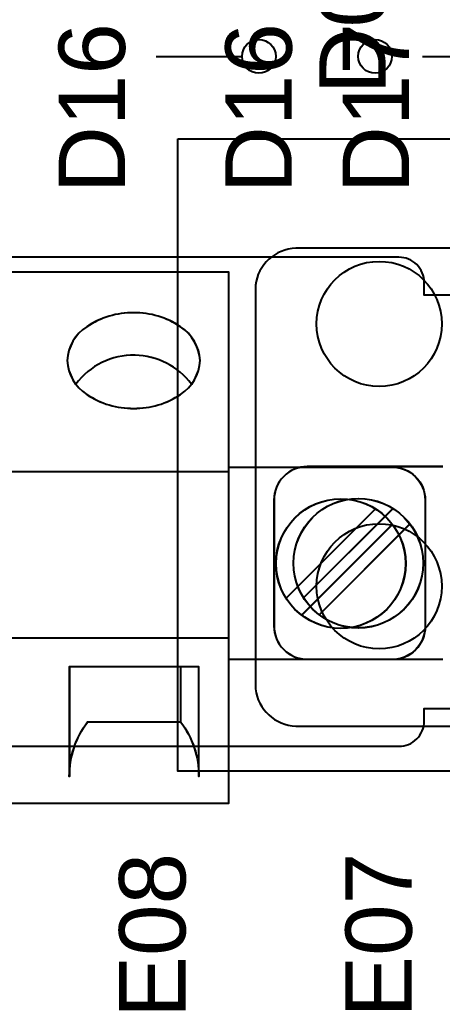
# Model space of a CAD drawing. Extents: x 1.1 to 23.7, y 0.2 to 17.2.
# Drawn here: x 19.324 to 19.825, y 3.214 to 4.388 of the extents above; entities that cross this region are included whole.
import ezdxf

# ---------------------------------------------------------------- set-up
doc = ezdxf.new("R2010")
doc.units = 0
doc.header["$MEASUREMENT"] = 0
for name, color, linetype in [('5_01__9-_0-___10__RTD___NO', 7, 'CONTINUOUS'), ('5_02__9-_B-___10__RTD____3', 7, 'CONTINUOUS'), ('5_03__9-_1-___10__RTD____4', 7, 'CONTINUOUS'), ('5_04__9-_C-___10__RTD____4', 7, 'CONTINUOUS'), ('5_05__9-_5-___10__RTD____8', 7, 'CONTINUOUS'), ('5_06__9-_6-___10__RTD____4', 7, 'CONTINUOUS'), ('5_07__9-_71___10__RTD____3', 7, 'CONTINUOUS'), ('5_08__9-_72___10__RTD____5', 7, 'CONTINUOUS'), ('5_09__9-_73___10__RTD____5', 7, 'CONTINUOUS'), ('5_10__9-_74___10__RTD____3', 7, 'CONTINUOUS'), ('5_11__9-_75___10__RTD____5', 7, 'CONTINUOUS'), ('5_12__9-_76___10__RTD____5', 7, 'CONTINUOUS'), ('5_13__9-_3-___10__RTD____8', 7, 'CONTINUOUS'), ('5_14__9-_D-___10__RTD____4', 7, 'CONTINUOUS'), ('6_01__0-__NO_CARD', 7, 'CONTINUOUS'), ('6_02__B-___3__DI___4__DO__', 7, 'CONTINUOUS'), ('6_03__1-___4__DI___4__DO', 7, 'CONTINUOUS'), ('6_04__C-___4__DI___4__FHCI', 7, 'CONTINUOUS'), ('6_05__5-___8__AI', 7, 'CONTINUOUS'), ('6_06__6-___4__AI____4__AO', 7, 'CONTINUOUS'), ('6_07__71___3__AVI', 7, 'CONTINUOUS'), ('6_08__72___5__AVI_W_MONITO', 7, 'CONTINUOUS'), ('6_09__73___5__AVI_W_ADV_ME', 7, 'CONTINUOUS'), ('6_10__74___3__AVI___4__AFD', 7, 'CONTINUOUS'), ('6_11__75___5__AVI___1__ACI', 7, 'CONTINUOUS'), ('6_12__76___5__AVI___1__ACI', 7, 'CONTINUOUS'), ('6_13__3-___8__DI', 7, 'CONTINUOUS'), ('6_14__D-___4__DI___3__DO__', 7, 'CONTINUOUS')]:
    doc.layers.add(name, color=color, linetype=linetype)
doc.styles.add('ARIAL', font='arial.ttf')

msp = doc.modelspace()

# ---------------------------------------------------------------- linework, layer by layer
at = {"layer": '5_01__9-_0-___10__RTD___NO'}
for points in [[(21.0391, 4.1069), (20.0739, 4.1069, 0.414214), (20.044, 4.077), (20.044, 4.0619), (19.804, 4.0619), (19.804, 4.077, 0.414214), (19.7741, 4.1069), (18.8789, 4.1069, 0.414214)], [(18.8789, 3.5269), (19.7741, 3.5269, 0.414214), (19.804, 3.5568), (19.804, 3.5719), (20.044, 3.5719), (20.044, 3.5568, 0.414214), (20.0739, 3.5269), (21.0391, 3.5269, 0.414214)]]:
    msp.add_lwpolyline(points, format="xyb", dxfattribs=at)
at = {"layer": '5_02__9-_B-___10__RTD____3'}
msp.add_lwpolyline([(19.8259, 3.8585), (19.6653, 3.8585, 0.414214), (19.6259, 3.8191), (19.6259, 3.6695, 0.414214), (19.6653, 3.6302), (19.8259, 3.6302)], format="xyb", dxfattribs=at)
for points in [[(19.661, 3.703), (19.7669, 3.8089)], [(19.6794, 3.6829), (19.787, 3.7905)]]:
    msp.add_lwpolyline(points, dxfattribs=at)
msp.add_circle((19.7259, 3.744), 0.0768, dxfattribs=at)
at = {"layer": '5_03__9-_1-___10__RTD____4'}
msp.add_lwpolyline([(19.8259, 3.8585), (19.6653, 3.8585, 0.414214), (19.6259, 3.8191), (19.6259, 3.6695, 0.414214), (19.6653, 3.6302), (19.8259, 3.6302)], format="xyb", dxfattribs=at)
for points in [[(19.661, 3.703), (19.7669, 3.8089)], [(19.6794, 3.6829), (19.787, 3.7905)]]:
    msp.add_lwpolyline(points, dxfattribs=at)
msp.add_circle((19.7259, 3.744), 0.0768, dxfattribs=at)
at = {"layer": '5_04__9-_C-___10__RTD____4'}
msp.add_lwpolyline([(19.8259, 3.8585), (19.6653, 3.8585, 0.414214), (19.6259, 3.8191), (19.6259, 3.6695, 0.414214), (19.6653, 3.6302), (19.8259, 3.6302)], format="xyb", dxfattribs=at)
for points in [[(19.661, 3.703), (19.7669, 3.8089)], [(19.6794, 3.6829), (19.787, 3.7905)]]:
    msp.add_lwpolyline(points, dxfattribs=at)
msp.add_circle((19.7259, 3.744), 0.0768, dxfattribs=at)
at = {"layer": '5_05__9-_5-___10__RTD____8'}
msp.add_lwpolyline([(19.8259, 3.8585), (19.6653, 3.8585, 0.414214), (19.6259, 3.8191), (19.6259, 3.6695, 0.414214), (19.6653, 3.6302), (19.8259, 3.6302)], format="xyb", dxfattribs=at)
for points in [[(19.661, 3.703), (19.7669, 3.8089)], [(19.6794, 3.6829), (19.787, 3.7905)]]:
    msp.add_lwpolyline(points, dxfattribs=at)
msp.add_circle((19.7259, 3.744), 0.0768, dxfattribs=at)
at = {"layer": '5_06__9-_6-___10__RTD____4'}
msp.add_lwpolyline([(19.8259, 3.8585), (19.6653, 3.8585, 0.414214), (19.6259, 3.8191), (19.6259, 3.6695, 0.414214), (19.6653, 3.6302), (19.8259, 3.6302)], format="xyb", dxfattribs=at)
for points in [[(19.661, 3.703), (19.7669, 3.8089)], [(19.6794, 3.6829), (19.787, 3.7905)]]:
    msp.add_lwpolyline(points, dxfattribs=at)
msp.add_circle((19.7259, 3.744), 0.0768, dxfattribs=at)
at = {"layer": '5_07__9-_71___10__RTD____3'}
msp.add_lwpolyline([(21.0666, 4.1173), (20.1134, 4.1173), (20.1093, 4.0675), (19.8633, 4.0687), (19.8558, 4.1178), (19.6519, 4.1177, 0.364241), (19.6038, 4.0737), (19.6038, 3.595), (19.6038, 3.595, 0.364241), (19.6519, 3.5509), (19.8558, 3.5509), (19.8633, 3.5999), (20.1093, 3.6012), (20.1134, 3.5514), (21.0666, 3.5514)], format="xyb", dxfattribs=at)
at = {"layer": '5_08__9-_72___10__RTD____5'}
msp.add_lwpolyline([(17.2623, 4.0895), (19.5719, 4.0895), (19.5719, 3.459), (17.2623, 3.459)], close=True, dxfattribs=at)
msp.add_lwpolyline([(19.5151, 4.0244, 0.154167), (19.4594, 4.041, 0.154167), (19.4038, 4.0244, 0.244062), (19.3807, 3.9844, 0.244061), (19.4038, 3.9443, 0.154167), (19.4594, 3.9277, 0.154167), (19.5151, 3.9443, 0.24406), (19.5382, 3.9844, 0.236767)], format="xyb", close=True, dxfattribs=at)
for points in [[(19.5282, 3.9566, 0.005828), (19.528, 3.9565, 0.231198), (19.461, 3.9907, 0.240907), (19.3909, 3.9565, 0.001746), (19.3908, 3.9564)], [(19.5719, 3.8581), (19.7658, 3.8581, -0.414214), (19.8051, 3.8187), (19.8051, 3.6691, -0.414214), (19.7658, 3.6298), (19.5719, 3.6298)], [(19.5151, 3.6211), (19.5151, 3.556, -0.162987), (19.5368, 3.491), (19.5368, 3.6211), (19.3832, 3.6211), (19.3832, 3.491, -0.162853), (19.4049, 3.556), (19.5151, 3.556)]]:
    msp.add_lwpolyline(points, format="xyb", dxfattribs=at)
for points in [[(17.2623, 3.8527), (19.5719, 3.8527)], [(19.6403, 3.7026), (19.7462, 3.8085)], [(19.6586, 3.6826), (19.7662, 3.7901)], [(17.2623, 3.6556), (19.5719, 3.6556)]]:
    msp.add_lwpolyline(points, dxfattribs=at)
msp.add_circle((19.7051, 3.7436), 0.0768, dxfattribs=at)
at = {"layer": '5_09__9-_73___10__RTD____5'}
msp.add_lwpolyline([(17.2623, 4.0895), (19.5719, 4.0895), (19.5719, 3.459), (17.2623, 3.459)], close=True, dxfattribs=at)
msp.add_lwpolyline([(19.5151, 4.0244, 0.154167), (19.4594, 4.041, 0.154167), (19.4038, 4.0244, 0.244062), (19.3807, 3.9844, 0.244061), (19.4038, 3.9443, 0.154167), (19.4594, 3.9277, 0.154167), (19.5151, 3.9443, 0.24406), (19.5382, 3.9844, 0.236767)], format="xyb", close=True, dxfattribs=at)
for points in [[(19.5282, 3.9566, 0.005828), (19.528, 3.9565, 0.231198), (19.461, 3.9907, 0.240907), (19.3909, 3.9565, 0.001746), (19.3908, 3.9564)], [(19.5719, 3.8581), (19.7658, 3.8581, -0.414214), (19.8051, 3.8187), (19.8051, 3.6691, -0.414214), (19.7658, 3.6298), (19.5719, 3.6298)], [(19.5151, 3.6211), (19.5151, 3.556, -0.162987), (19.5368, 3.491), (19.5368, 3.6211), (19.3832, 3.6211), (19.3832, 3.491, -0.162853), (19.4049, 3.556), (19.5151, 3.556)]]:
    msp.add_lwpolyline(points, format="xyb", dxfattribs=at)
for points in [[(17.2623, 3.8527), (19.5719, 3.8527)], [(19.6403, 3.7026), (19.7462, 3.8085)], [(19.6586, 3.6826), (19.7662, 3.7901)], [(17.2623, 3.6556), (19.5719, 3.6556)]]:
    msp.add_lwpolyline(points, dxfattribs=at)
msp.add_circle((19.7051, 3.7436), 0.0768, dxfattribs=at)
at = {"layer": '5_10__9-_74___10__RTD____3'}
msp.add_line((19.4863, 4.3451), (19.5879, 4.3451), dxfattribs=at)
msp.add_lwpolyline([(19.5117, 4.2472), (21.489, 4.2472), (21.489, 3.4975), (19.5117, 3.4975)], close=True, dxfattribs=at)
for centre, radius in [((19.608, 4.3451), 0.02), ((19.7458, 4.3451), 0.02), ((19.7507, 4.0278), 0.0742), ((19.7507, 3.7167), 0.0742)]:
    msp.add_circle(centre, radius, dxfattribs=at)
at = {"layer": '5_11__9-_75___10__RTD____5'}
msp.add_lwpolyline([(17.2624, 4.0895), (19.572, 4.0895), (19.572, 3.459), (17.2624, 3.459)], close=True, dxfattribs=at)
msp.add_lwpolyline([(19.5152, 4.0244, 0.154167), (19.4596, 4.041, 0.154167), (19.4039, 4.0244, 0.244062), (19.3808, 3.9844, 0.244061), (19.4039, 3.9443, 0.154167), (19.4596, 3.9277, 0.154167), (19.5152, 3.9443, 0.24406), (19.5383, 3.9844, 0.236767)], format="xyb", close=True, dxfattribs=at)
for points in [[(19.5284, 3.9566, 0.005828), (19.5281, 3.9565, 0.231198), (19.4611, 3.9907, 0.240907), (19.391, 3.9565, 0.001746), (19.3909, 3.9564)], [(19.572, 3.8581), (19.7659, 3.8581, -0.414214), (19.8053, 3.8187), (19.8053, 3.6691, -0.414214), (19.7659, 3.6298), (19.572, 3.6298)], [(19.5152, 3.6211), (19.5152, 3.556, -0.162987), (19.5369, 3.491), (19.5369, 3.6211), (19.3833, 3.6211), (19.3833, 3.491, -0.162853), (19.405, 3.556), (19.5152, 3.556)]]:
    msp.add_lwpolyline(points, format="xyb", dxfattribs=at)
for points in [[(17.2624, 3.8527), (19.572, 3.8527)], [(19.6404, 3.7026), (19.7463, 3.8085)], [(19.6588, 3.6826), (19.7663, 3.7901)], [(17.2624, 3.6556), (19.572, 3.6556)]]:
    msp.add_lwpolyline(points, dxfattribs=at)
msp.add_circle((19.7053, 3.7436), 0.0768, dxfattribs=at)
at = {"layer": '5_12__9-_76___10__RTD____5'}
msp.add_lwpolyline([(17.2624, 4.0895), (19.572, 4.0895), (19.572, 3.459), (17.2624, 3.459)], close=True, dxfattribs=at)
msp.add_lwpolyline([(19.5152, 4.0244, 0.154167), (19.4596, 4.041, 0.154167), (19.4039, 4.0244, 0.244062), (19.3808, 3.9844, 0.244061), (19.4039, 3.9443, 0.154167), (19.4596, 3.9277, 0.154167), (19.5152, 3.9443, 0.24406), (19.5383, 3.9844, 0.236767)], format="xyb", close=True, dxfattribs=at)
for points in [[(19.5284, 3.9566, 0.005828), (19.5281, 3.9565, 0.231198), (19.4611, 3.9907, 0.240907), (19.391, 3.9565, 0.001746), (19.3909, 3.9564)], [(19.572, 3.8581), (19.7659, 3.8581, -0.414214), (19.8053, 3.8187), (19.8053, 3.6691, -0.414214), (19.7659, 3.6298), (19.572, 3.6298)], [(19.5152, 3.6211), (19.5152, 3.556, -0.162987), (19.5369, 3.491), (19.5369, 3.6211), (19.3833, 3.6211), (19.3833, 3.491, -0.162853), (19.405, 3.556), (19.5152, 3.556)]]:
    msp.add_lwpolyline(points, format="xyb", dxfattribs=at)
for points in [[(17.2624, 3.8527), (19.572, 3.8527)], [(19.6404, 3.7026), (19.7463, 3.8085)], [(19.6588, 3.6826), (19.7663, 3.7901)], [(17.2624, 3.6556), (19.572, 3.6556)]]:
    msp.add_lwpolyline(points, dxfattribs=at)
msp.add_circle((19.7053, 3.7436), 0.0768, dxfattribs=at)
at = {"layer": '5_13__9-_3-___10__RTD____8'}
msp.add_lwpolyline([(19.826, 3.8585), (19.6654, 3.8585, 0.414214), (19.626, 3.8191), (19.626, 3.6695, 0.414214), (19.6654, 3.6302), (19.826, 3.6302)], format="xyb", dxfattribs=at)
for points in [[(19.6611, 3.703), (19.7671, 3.8089)], [(19.6795, 3.6829), (19.7871, 3.7905)]]:
    msp.add_lwpolyline(points, dxfattribs=at)
msp.add_circle((19.726, 3.744), 0.0768, dxfattribs=at)
at = {"layer": '5_14__9-_D-___10__RTD____4'}
msp.add_lwpolyline([(19.826, 3.8586), (19.6654, 3.8586, 0.414214), (19.626, 3.8192), (19.626, 3.6696, 0.414214), (19.6654, 3.6302), (19.826, 3.6302)], format="xyb", dxfattribs=at)
for points in [[(19.6611, 3.7031), (19.7671, 3.809)], [(19.6795, 3.683), (19.7871, 3.7906)]]:
    msp.add_lwpolyline(points, dxfattribs=at)
msp.add_circle((19.726, 3.7441), 0.0768, dxfattribs=at)
at = {"layer": '6_01__0-__NO_CARD'}
for points in [[(21.0391, 4.1069), (20.0739, 4.1069, 0.414214), (20.044, 4.077), (20.044, 4.0619), (19.804, 4.0619), (19.804, 4.077, 0.414214), (19.7741, 4.1069), (18.8789, 4.1069, 0.414214)], [(18.8789, 3.5269), (19.7741, 3.5269, 0.414214), (19.804, 3.5568), (19.804, 3.5719), (20.044, 3.5719), (20.044, 3.5568, 0.414214), (20.0739, 3.5269), (21.0391, 3.5269, 0.414214)]]:
    msp.add_lwpolyline(points, format="xyb", dxfattribs=at)
at = {"layer": '6_02__B-___3__DI___4__DO__'}
msp.add_lwpolyline([(19.826, 3.8585), (19.6654, 3.8585, 0.414214), (19.626, 3.8191), (19.626, 3.6695, 0.414214), (19.6654, 3.6302), (19.826, 3.6302)], format="xyb", dxfattribs=at)
for points in [[(19.6611, 3.703), (19.7671, 3.8089)], [(19.6795, 3.6829), (19.7871, 3.7905)]]:
    msp.add_lwpolyline(points, dxfattribs=at)
msp.add_circle((19.726, 3.744), 0.0768, dxfattribs=at)
at = {"layer": '6_03__1-___4__DI___4__DO'}
msp.add_lwpolyline([(19.826, 3.8585), (19.6654, 3.8585, 0.414214), (19.626, 3.8191), (19.626, 3.6695, 0.414214), (19.6654, 3.6302), (19.826, 3.6302)], format="xyb", dxfattribs=at)
for points in [[(19.6611, 3.703), (19.7671, 3.8089)], [(19.6795, 3.6829), (19.7871, 3.7905)]]:
    msp.add_lwpolyline(points, dxfattribs=at)
msp.add_circle((19.726, 3.744), 0.0768, dxfattribs=at)
at = {"layer": '6_04__C-___4__DI___4__FHCI'}
msp.add_lwpolyline([(19.826, 3.8585), (19.6654, 3.8585, 0.414214), (19.626, 3.8191), (19.626, 3.6695, 0.414214), (19.6654, 3.6302), (19.826, 3.6302)], format="xyb", dxfattribs=at)
for points in [[(19.6611, 3.703), (19.7671, 3.8089)], [(19.6795, 3.6829), (19.7871, 3.7905)]]:
    msp.add_lwpolyline(points, dxfattribs=at)
msp.add_circle((19.726, 3.744), 0.0768, dxfattribs=at)
at = {"layer": '6_05__5-___8__AI'}
msp.add_lwpolyline([(19.826, 3.8585), (19.6654, 3.8585, 0.414214), (19.626, 3.8191), (19.626, 3.6695, 0.414214), (19.6654, 3.6302), (19.826, 3.6302)], format="xyb", dxfattribs=at)
for points in [[(19.6611, 3.703), (19.7671, 3.8089)], [(19.6795, 3.6829), (19.7871, 3.7905)]]:
    msp.add_lwpolyline(points, dxfattribs=at)
msp.add_circle((19.726, 3.744), 0.0768, dxfattribs=at)
at = {"layer": '6_06__6-___4__AI____4__AO'}
msp.add_lwpolyline([(19.826, 3.8585), (19.6654, 3.8585, 0.414214), (19.626, 3.8191), (19.626, 3.6695, 0.414214), (19.6654, 3.6302), (19.826, 3.6302)], format="xyb", dxfattribs=at)
for points in [[(19.6611, 3.703), (19.7671, 3.8089)], [(19.6795, 3.6829), (19.7871, 3.7905)]]:
    msp.add_lwpolyline(points, dxfattribs=at)
msp.add_circle((19.726, 3.744), 0.0768, dxfattribs=at)
at = {"layer": '6_07__71___3__AVI', "flags": 128}
msp.add_lwpolyline([(21.0666, 4.1173), (20.1134, 4.1173), (20.1093, 4.0675), (19.8633, 4.0687), (19.8558, 4.1178), (19.6519, 4.1177, 0.364241), (19.6038, 4.0737), (19.6038, 3.595), (19.6038, 3.595, 0.364241), (19.6519, 3.5509), (19.8558, 3.5509), (19.8633, 3.5999), (20.1093, 3.6012), (20.1134, 3.5514), (21.0666, 3.5514)], format="xyb", dxfattribs=at)
at = {"layer": '6_08__72___5__AVI_W_MONITO'}
msp.add_lwpolyline([(17.2623, 4.0895), (19.5719, 4.0895), (19.5719, 3.459), (17.2623, 3.459)], close=True, dxfattribs=at)
msp.add_lwpolyline([(19.5151, 4.0244, 0.154167), (19.4594, 4.041, 0.154167), (19.4038, 4.0244, 0.244062), (19.3807, 3.9844, 0.244061), (19.4038, 3.9443, 0.154167), (19.4594, 3.9277, 0.154167), (19.5151, 3.9443, 0.24406), (19.5382, 3.9844, 0.236767)], format="xyb", close=True, dxfattribs=at)
for points in [[(19.5282, 3.9566, 0.005828), (19.528, 3.9565, 0.231198), (19.461, 3.9907, 0.240907), (19.3909, 3.9565, 0.001746), (19.3908, 3.9564)], [(19.5719, 3.8581), (19.7658, 3.8581, -0.414214), (19.8051, 3.8187), (19.8051, 3.6691, -0.414214), (19.7658, 3.6298), (19.5719, 3.6298)], [(19.5151, 3.6211), (19.5151, 3.556, -0.162987), (19.5368, 3.491), (19.5368, 3.6211), (19.3832, 3.6211), (19.3832, 3.491, -0.162853), (19.4049, 3.556), (19.5151, 3.556)]]:
    msp.add_lwpolyline(points, format="xyb", dxfattribs=at)
for points in [[(17.2623, 3.8527), (19.5719, 3.8527)], [(19.6403, 3.7026), (19.7462, 3.8085)], [(19.6586, 3.6826), (19.7662, 3.7901)], [(17.2623, 3.6556), (19.5719, 3.6556)]]:
    msp.add_lwpolyline(points, dxfattribs=at)
msp.add_circle((19.7051, 3.7436), 0.0768, dxfattribs=at)
at = {"layer": '6_09__73___5__AVI_W_ADV_ME'}
msp.add_lwpolyline([(17.2623, 4.0895), (19.5719, 4.0895), (19.5719, 3.459), (17.2623, 3.459)], close=True, dxfattribs=at)
msp.add_lwpolyline([(19.5151, 4.0244, 0.154167), (19.4594, 4.041, 0.154167), (19.4038, 4.0244, 0.244062), (19.3807, 3.9844, 0.244061), (19.4038, 3.9443, 0.154167), (19.4594, 3.9277, 0.154167), (19.5151, 3.9443, 0.24406), (19.5382, 3.9844, 0.236767)], format="xyb", close=True, dxfattribs=at)
for points in [[(19.5282, 3.9566, 0.005828), (19.528, 3.9565, 0.231198), (19.461, 3.9907, 0.240907), (19.3909, 3.9565, 0.001746), (19.3908, 3.9564)], [(19.5719, 3.8581), (19.7658, 3.8581, -0.414214), (19.8051, 3.8187), (19.8051, 3.6691, -0.414214), (19.7658, 3.6298), (19.5719, 3.6298)], [(19.5151, 3.6211), (19.5151, 3.556, -0.162987), (19.5368, 3.491), (19.5368, 3.6211), (19.3832, 3.6211), (19.3832, 3.491, -0.162853), (19.4049, 3.556), (19.5151, 3.556)]]:
    msp.add_lwpolyline(points, format="xyb", dxfattribs=at)
for points in [[(17.2623, 3.8527), (19.5719, 3.8527)], [(19.6403, 3.7026), (19.7462, 3.8085)], [(19.6586, 3.6826), (19.7662, 3.7901)], [(17.2623, 3.6556), (19.5719, 3.6556)]]:
    msp.add_lwpolyline(points, dxfattribs=at)
msp.add_circle((19.7051, 3.7436), 0.0768, dxfattribs=at)
at = {"layer": '6_10__74___3__AVI___4__AFD'}
msp.add_line((19.8021, 4.3451), (19.9037, 4.3451), dxfattribs=at)
msp.add_lwpolyline([(19.5117, 4.2472), (21.489, 4.2472), (21.489, 3.4975), (19.5117, 3.4975)], close=True, dxfattribs=at)
for centre in [(19.7507, 4.0278), (19.7507, 3.7167)]:
    msp.add_circle(centre, 0.0742, dxfattribs=at)
at = {"layer": '6_11__75___5__AVI___1__ACI'}
msp.add_lwpolyline([(17.2623, 4.0895), (19.5719, 4.0895), (19.5719, 3.459), (17.2623, 3.459)], close=True, dxfattribs=at)
msp.add_lwpolyline([(19.5151, 4.0244, 0.154167), (19.4594, 4.041, 0.154167), (19.4038, 4.0244, 0.244062), (19.3807, 3.9844, 0.244061), (19.4038, 3.9443, 0.154167), (19.4594, 3.9277, 0.154167), (19.5151, 3.9443, 0.24406), (19.5382, 3.9844, 0.236767)], format="xyb", close=True, dxfattribs=at)
for points in [[(19.5282, 3.9566, 0.005828), (19.528, 3.9565, 0.231198), (19.461, 3.9907, 0.240907), (19.3909, 3.9565, 0.001746), (19.3908, 3.9564)], [(19.5719, 3.8581), (19.7658, 3.8581, -0.414214), (19.8051, 3.8187), (19.8051, 3.6691, -0.414214), (19.7658, 3.6298), (19.5719, 3.6298)], [(19.5151, 3.6211), (19.5151, 3.556, -0.162987), (19.5368, 3.491), (19.5368, 3.6211), (19.3832, 3.6211), (19.3832, 3.491, -0.162853), (19.4049, 3.556), (19.5151, 3.556)]]:
    msp.add_lwpolyline(points, format="xyb", dxfattribs=at)
for points in [[(17.2623, 3.8527), (19.5719, 3.8527)], [(19.6403, 3.7026), (19.7462, 3.8085)], [(19.6586, 3.6826), (19.7662, 3.7901)], [(17.2623, 3.6556), (19.5719, 3.6556)]]:
    msp.add_lwpolyline(points, dxfattribs=at)
msp.add_circle((19.7051, 3.7436), 0.0768, dxfattribs=at)
at = {"layer": '6_12__76___5__AVI___1__ACI'}
msp.add_lwpolyline([(17.2623, 4.0895), (19.5719, 4.0895), (19.5719, 3.459), (17.2623, 3.459)], close=True, dxfattribs=at)
msp.add_lwpolyline([(19.5151, 4.0244, 0.154167), (19.4594, 4.041, 0.154167), (19.4038, 4.0244, 0.244062), (19.3807, 3.9844, 0.244061), (19.4038, 3.9443, 0.154167), (19.4594, 3.9277, 0.154167), (19.5151, 3.9443, 0.24406), (19.5382, 3.9844, 0.236767)], format="xyb", close=True, dxfattribs=at)
for points in [[(19.5282, 3.9566, 0.005828), (19.528, 3.9565, 0.231198), (19.461, 3.9907, 0.240907), (19.3909, 3.9565, 0.001746), (19.3908, 3.9564)], [(19.5719, 3.8581), (19.7658, 3.8581, -0.414214), (19.8051, 3.8187), (19.8051, 3.6691, -0.414214), (19.7658, 3.6298), (19.5719, 3.6298)], [(19.5151, 3.6211), (19.5151, 3.556, -0.162987), (19.5368, 3.491), (19.5368, 3.6211), (19.3832, 3.6211), (19.3832, 3.491, -0.162853), (19.4049, 3.556), (19.5151, 3.556)]]:
    msp.add_lwpolyline(points, format="xyb", dxfattribs=at)
for points in [[(17.2623, 3.8527), (19.5719, 3.8527)], [(19.6403, 3.7026), (19.7462, 3.8085)], [(19.6586, 3.6826), (19.7662, 3.7901)], [(17.2623, 3.6556), (19.5719, 3.6556)]]:
    msp.add_lwpolyline(points, dxfattribs=at)
msp.add_circle((19.7051, 3.7436), 0.0768, dxfattribs=at)
at = {"layer": '6_13__3-___8__DI'}
msp.add_lwpolyline([(19.826, 3.8585), (19.6654, 3.8585, 0.414214), (19.626, 3.8191), (19.626, 3.6695, 0.414214), (19.6654, 3.6302), (19.826, 3.6302)], format="xyb", dxfattribs=at)
for points in [[(19.6611, 3.703), (19.7671, 3.8089)], [(19.6795, 3.6829), (19.7871, 3.7905)]]:
    msp.add_lwpolyline(points, dxfattribs=at)
msp.add_circle((19.726, 3.744), 0.0768, dxfattribs=at)
at = {"layer": '6_14__D-___4__DI___3__DO__'}
msp.add_lwpolyline([(19.826, 3.8585), (19.6654, 3.8585, 0.414214), (19.626, 3.8191), (19.626, 3.6695, 0.414214), (19.6654, 3.6302), (19.826, 3.6302)], format="xyb", dxfattribs=at)
for points in [[(19.6611, 3.703), (19.7671, 3.8089)], [(19.6795, 3.6829), (19.7871, 3.7905)]]:
    msp.add_lwpolyline(points, dxfattribs=at)
msp.add_circle((19.726, 3.744), 0.0768, dxfattribs=at)

# ---------------------------------------------------------------- texts
at = {"layer": '5_01__9-_0-___10__RTD___NO', "style": 'ARIAL'}
for s, p in [('D16', (19.6469, 4.1829)), ('D17', (19.7859, 4.1829))]:
    msp.add_text(s, height=0.07867, rotation=90, dxfattribs=at).set_placement(p)
at = {"layer": '5_02__9-_B-___10__RTD____3', "style": 'ARIAL'}
for s, p in [('D16', (19.6469, 4.1829)), ('D17', (19.7859, 4.1829))]:
    msp.add_text(s, height=0.07867, rotation=90, dxfattribs=at).set_placement(p)
at = {"layer": '5_03__9-_1-___10__RTD____4', "style": 'ARIAL'}
for s, p in [('D16', (19.6469, 4.1829)), ('D17', (19.7859, 4.1829))]:
    msp.add_text(s, height=0.07867, rotation=90, dxfattribs=at).set_placement(p)
at = {"layer": '5_04__9-_C-___10__RTD____4', "style": 'ARIAL'}
for s, p in [('D16', (19.6469, 4.1829)), ('D17', (19.7859, 4.1829))]:
    msp.add_text(s, height=0.07867, rotation=90, dxfattribs=at).set_placement(p)
at = {"layer": '5_05__9-_5-___10__RTD____8', "style": 'ARIAL'}
for s, p in [('D16', (19.6469, 4.1829)), ('D17', (19.7859, 4.1829))]:
    msp.add_text(s, height=0.07867, rotation=90, dxfattribs=at).set_placement(p)
at = {"layer": '5_06__9-_6-___10__RTD____4', "style": 'ARIAL'}
for s, p in [('D16', (19.6469, 4.1829)), ('D17', (19.7859, 4.1829))]:
    msp.add_text(s, height=0.07867, rotation=90, dxfattribs=at).set_placement(p)
at = {"layer": '5_07__9-_71___10__RTD____3', "style": 'ARIAL'}
for s, p in [('D16', (19.6469, 4.1829)), ('D17', (19.7859, 4.1829))]:
    msp.add_text(s, height=0.07867, rotation=90, dxfattribs=at).set_placement(p)
at = {"layer": '5_08__9-_72___10__RTD____5', "style": 'ARIAL'}
for s, p in [('D16', (19.6469, 4.1829)), ('D17', (19.7859, 4.1829)), ('E08', (19.5209, 3.205))]:
    msp.add_text(s, height=0.07867, rotation=90, dxfattribs=at).set_placement(p)
at = {"layer": '5_09__9-_73___10__RTD____5', "style": 'ARIAL'}
for s, p in [('D16', (19.6469, 4.1829)), ('D17', (19.7859, 4.1829)), ('E08', (19.5209, 3.205))]:
    msp.add_text(s, height=0.07867, rotation=90, dxfattribs=at).set_placement(p)
at = {"layer": '5_10__9-_74___10__RTD____3', "style": 'ARIAL'}
for s, p in [('D16', (19.4492, 4.1829)), ('E07', (19.7893, 3.2051))]:
    msp.add_text(s, height=0.07867, rotation=90, dxfattribs=at).set_placement(p)
at = {"layer": '5_11__9-_75___10__RTD____5', "style": 'ARIAL'}
for s, p in [('D16', (19.647, 4.1829)), ('D17', (19.7861, 4.1829)), ('E08', (19.521, 3.205))]:
    msp.add_text(s, height=0.07867, rotation=90, dxfattribs=at).set_placement(p)
at = {"layer": '5_12__9-_76___10__RTD____5', "style": 'ARIAL'}
for s, p in [('D16', (19.647, 4.1829)), ('D17', (19.7861, 4.1829)), ('E08', (19.521, 3.205))]:
    msp.add_text(s, height=0.07867, rotation=90, dxfattribs=at).set_placement(p)
at = {"layer": '5_13__9-_3-___10__RTD____8', "style": 'ARIAL'}
for s, p in [('D16', (19.647, 4.1829)), ('D17', (19.7861, 4.1829))]:
    msp.add_text(s, height=0.07867, rotation=90, dxfattribs=at).set_placement(p)
at = {"layer": '5_14__9-_D-___10__RTD____4', "style": 'ARIAL'}
for s, p in [('D16', (19.647, 4.1829)), ('D17', (19.7861, 4.1829))]:
    msp.add_text(s, height=0.07867, rotation=90, dxfattribs=at).set_placement(p)
at = {"layer": '6_08__72___5__AVI_W_MONITO', "style": 'ARIAL'}
msp.add_text('E08', height=0.07867, rotation=90, dxfattribs=at).set_placement((19.5209, 3.205))
at = {"layer": '6_09__73___5__AVI_W_ADV_ME', "style": 'ARIAL'}
msp.add_text('E08', height=0.07867, rotation=90, dxfattribs=at).set_placement((19.5209, 3.205))
at = {"layer": '6_10__74___3__AVI___4__AFD', "style": 'ARIAL'}
for s, p in [('D09', (19.7583, 4.3)), ('E07', (19.7893, 3.2051))]:
    msp.add_text(s, height=0.07867, rotation=90, dxfattribs=at).set_placement(p)
at = {"layer": '6_11__75___5__AVI___1__ACI', "style": 'ARIAL'}
msp.add_text('E08', height=0.07867, rotation=90, dxfattribs=at).set_placement((19.5209, 3.205))
at = {"layer": '6_12__76___5__AVI___1__ACI', "style": 'ARIAL'}
msp.add_text('E08', height=0.07867, rotation=90, dxfattribs=at).set_placement((19.5209, 3.205))

doc.saveas('drawing.dxf')
